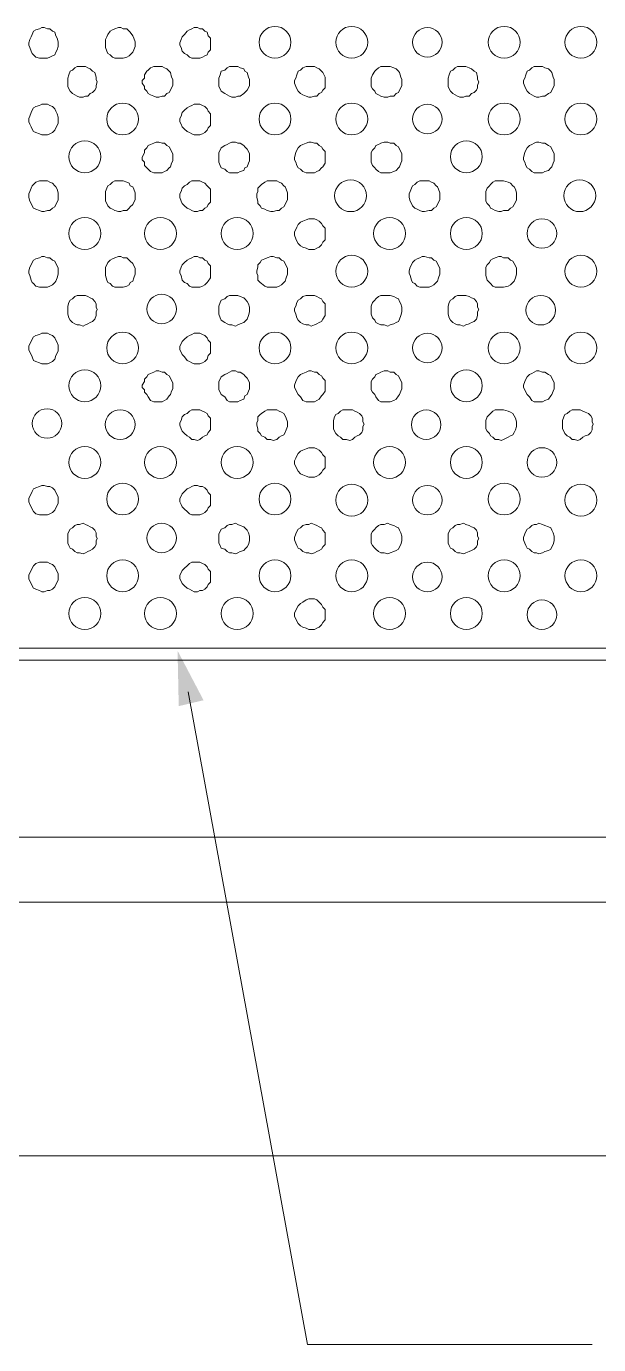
# Model space of a CAD drawing. Header units: inches. Extents: x 0.13 to 4.47, y 0.19 to 3.07.
# Drawn here: x 3.506 to 3.731, y 0.737 to 1.256 of the extents above; entities that cross this region are included whole.
import ezdxf

# ---------------------------------------------------------------- set-up
doc = ezdxf.new("R2010")
doc.units = ezdxf.units.IN
doc.header["$MEASUREMENT"] = 0
doc.layers.add('PDF_PDF5_PDF12_PDF11_0', color=7, linetype='Continuous')
doc.layers.add('PDF_PDF5_PDF12_PDF11_PROYECCION 2', color=7, linetype='Continuous')

msp = doc.modelspace()

# ---------------------------------------------------------------- linework, layer by layer
at = {"layer": 'PDF_PDF5_PDF12_PDF11_0', "lineweight": 5}
for points in [[(3.56969, 0.99428), (3.61659, 0.73747), (3.72851, 0.73747)], [(2.91581, 0.93716), (4.06335, 0.93716)], [(4.06335, 0.91162), (3.29476, 0.91162), (3.29476, 0.81177)], [(4.17201, 0.81177), (2.73748, 0.81177)]]:
    msp.add_lwpolyline(points, dxfattribs=at)
at = {"layer": 'PDF_PDF5_PDF12_PDF11_0', "transparency": 33554559}
msp.add_solid([(3.56597, 0.98871), (3.56551, 1.01053), (3.57573, 0.99103)], dxfattribs=at)
at = {"layer": 'PDF_PDF5_PDF12_PDF11_PROYECCION 2', "lineweight": 5}
for points in [[(3.5186, 1.24924), (3.5186, 1.25016), (3.51814, 1.25156), (3.51768, 1.25249), (3.51721, 1.25388), (3.51628, 1.25434), (3.51535, 1.25527), (3.51442, 1.25527), (3.51303, 1.25574), (3.5121, 1.25574), (3.51117, 1.25527), (3.50978, 1.25481), (3.50885, 1.25434), (3.50839, 1.25295), (3.50792, 1.25202), (3.50746, 1.25109), (3.50699, 1.2497), (3.50699, 1.24877), (3.50746, 1.24784), (3.50792, 1.24645), (3.50839, 1.24552), (3.50885, 1.24506), (3.50978, 1.24413), (3.51117, 1.24366), (3.5121, 1.24366), (3.51303, 1.24366), (3.51442, 1.24366), (3.51535, 1.24413), (3.51628, 1.24459), (3.51721, 1.24506), (3.51768, 1.24599), (3.51814, 1.24691), (3.5186, 1.24831)], [(3.54879, 1.24924), (3.54879, 1.25016), (3.54833, 1.25156), (3.54786, 1.25249), (3.54693, 1.25388), (3.54647, 1.25434), (3.54554, 1.25527), (3.54415, 1.25527), (3.54322, 1.25574), (3.54229, 1.25574), (3.5409, 1.25527), (3.53997, 1.25481), (3.53904, 1.25434), (3.53811, 1.25295), (3.53764, 1.25202), (3.53718, 1.25109), (3.53718, 1.2497), (3.53718, 1.24877), (3.53718, 1.24784), (3.53764, 1.24645), (3.53811, 1.24552), (3.53904, 1.24506), (3.53997, 1.24413), (3.5409, 1.24366), (3.54229, 1.24366), (3.54322, 1.24366), (3.54415, 1.24366), (3.54554, 1.24413), (3.54647, 1.24459), (3.54693, 1.24506), (3.54786, 1.24599), (3.54833, 1.24691), (3.54879, 1.24831)], [(3.57851, 1.24924), (3.57851, 1.25016), (3.57851, 1.25156), (3.57758, 1.25249), (3.57712, 1.25388), (3.57619, 1.25434), (3.57526, 1.25527), (3.57433, 1.25527), (3.5734, 1.25574), (3.57201, 1.25574), (3.57108, 1.25527), (3.57015, 1.25481), (3.56922, 1.25434), (3.56829, 1.25295), (3.56737, 1.25202), (3.5669, 1.25109), (3.56644, 1.2497), (3.56644, 1.24877), (3.5669, 1.24784), (3.56737, 1.24645), (3.56829, 1.24552), (3.56922, 1.24506), (3.57015, 1.24413), (3.57108, 1.24366), (3.57201, 1.24366), (3.5734, 1.24366), (3.57433, 1.24366), (3.57526, 1.24413), (3.57619, 1.24459), (3.57712, 1.24506), (3.57758, 1.24599), (3.57851, 1.24691), (3.57851, 1.24831)], [(3.53393, 1.23438), (3.53346, 1.2353), (3.53346, 1.23623), (3.533, 1.23809), (3.53207, 1.23855), (3.53114, 1.23948), (3.53021, 1.23995), (3.52929, 1.24041), (3.52836, 1.24041), (3.52696, 1.24041), (3.52603, 1.24041), (3.52511, 1.23995), (3.52418, 1.23902), (3.52325, 1.23855), (3.52278, 1.23716), (3.52232, 1.23577), (3.52232, 1.23484), (3.52232, 1.23391), (3.52232, 1.23252), (3.52278, 1.23159), (3.52325, 1.23066), (3.52418, 1.22973), (3.52511, 1.22927), (3.52603, 1.2288), (3.52696, 1.22834), (3.52836, 1.22834), (3.52929, 1.2288), (3.53021, 1.2288), (3.53114, 1.22973), (3.53207, 1.2302), (3.533, 1.23112), (3.53346, 1.23205), (3.53346, 1.23298)], [(3.56365, 1.23438), (3.56365, 1.2353), (3.56319, 1.23623), (3.56272, 1.23809), (3.56226, 1.23855), (3.56133, 1.23948), (3.5604, 1.23995), (3.55947, 1.24041), (3.55808, 1.24041), (3.55715, 1.24041), (3.55622, 1.24041), (3.55483, 1.23995), (3.5539, 1.23902), (3.55343, 1.23855), (3.55251, 1.23716), (3.55251, 1.23577), (3.55158, 1.23484), (3.55158, 1.23391), (3.55251, 1.23252), (3.55251, 1.23159), (3.55343, 1.23066), (3.5539, 1.22973), (3.55483, 1.22927), (3.55622, 1.2288), (3.55715, 1.22834), (3.55808, 1.22834), (3.55947, 1.2288), (3.5604, 1.2288), (3.56133, 1.22973), (3.56226, 1.2302), (3.56272, 1.23112), (3.56319, 1.23205), (3.56365, 1.23298)], [(3.59384, 1.23438), (3.59384, 1.2353), (3.59337, 1.23623), (3.59291, 1.23809), (3.59198, 1.23855), (3.59151, 1.23948), (3.59012, 1.23995), (3.58919, 1.24041), (3.58826, 1.24041), (3.58687, 1.24041), (3.58594, 1.24041), (3.58501, 1.23995), (3.58408, 1.23902), (3.58269, 1.23855), (3.58223, 1.23716), (3.58176, 1.23577), (3.58176, 1.23484), (3.58176, 1.23391), (3.58176, 1.23252), (3.58223, 1.23159), (3.58269, 1.23066), (3.58408, 1.22973), (3.58501, 1.22927), (3.58594, 1.2288), (3.58687, 1.22834), (3.58826, 1.22834), (3.58919, 1.2288), (3.59012, 1.2288), (3.59151, 1.22973), (3.59198, 1.2302), (3.59291, 1.23112), (3.59337, 1.23205), (3.59384, 1.23298)], [(3.62356, 1.23438), (3.62356, 1.2353), (3.62356, 1.23623), (3.62263, 1.23809), (3.62217, 1.23855), (3.62124, 1.23948), (3.62031, 1.23995), (3.61938, 1.24041), (3.61799, 1.24041), (3.61706, 1.24041), (3.61613, 1.24041), (3.61473, 1.23995), (3.61381, 1.23902), (3.61288, 1.23855), (3.61241, 1.23716), (3.61195, 1.23577), (3.61148, 1.23484), (3.61148, 1.23391), (3.61195, 1.23252), (3.61241, 1.23159), (3.61288, 1.23066), (3.61381, 1.22973), (3.61473, 1.22927), (3.61613, 1.2288), (3.61706, 1.22834), (3.61799, 1.22834), (3.61938, 1.2288), (3.62031, 1.2288), (3.62124, 1.22973), (3.62217, 1.2302), (3.62263, 1.23112), (3.62356, 1.23205), (3.62356, 1.23298)], [(3.65374, 1.23438), (3.65374, 1.2353), (3.65328, 1.23623), (3.65282, 1.23809), (3.65235, 1.23855), (3.65142, 1.23948), (3.65049, 1.23995), (3.6491, 1.24041), (3.64817, 1.24041), (3.64678, 1.24041), (3.64539, 1.24041), (3.64446, 1.23995), (3.64353, 1.23902), (3.64306, 1.23855), (3.64213, 1.23716), (3.64167, 1.23577), (3.64167, 1.23484), (3.64167, 1.23391), (3.64167, 1.23252), (3.64213, 1.23159), (3.64306, 1.23066), (3.64353, 1.22973), (3.64446, 1.22927), (3.64539, 1.2288), (3.64678, 1.22834), (3.64817, 1.22834), (3.6491, 1.2288), (3.65049, 1.2288), (3.65142, 1.22973), (3.65235, 1.2302), (3.65282, 1.23112), (3.65328, 1.23205), (3.65374, 1.23298)], [(3.68393, 1.23438), (3.68347, 1.2353), (3.68347, 1.23623), (3.683, 1.23809), (3.68207, 1.23855), (3.68114, 1.23948), (3.68022, 1.23995), (3.67882, 1.24041), (3.67789, 1.24041), (3.6765, 1.24041), (3.67557, 1.24041), (3.67464, 1.23995), (3.67371, 1.23902), (3.67278, 1.23855), (3.67232, 1.23716), (3.67186, 1.23577), (3.67186, 1.23484), (3.67186, 1.23391), (3.67186, 1.23252), (3.67232, 1.23159), (3.67278, 1.23066), (3.67371, 1.22973), (3.67464, 1.22927), (3.67557, 1.2288), (3.6765, 1.22834), (3.67789, 1.22834), (3.67882, 1.2288), (3.68022, 1.2288), (3.68114, 1.22973), (3.68207, 1.2302), (3.683, 1.23112), (3.68347, 1.23205), (3.68347, 1.23298)], [(3.71365, 1.23438), (3.71365, 1.2353), (3.71319, 1.23623), (3.71272, 1.23809), (3.71226, 1.23855), (3.71133, 1.23948), (3.70994, 1.23995), (3.70901, 1.24041), (3.70761, 1.24041), (3.70669, 1.24041), (3.70576, 1.24041), (3.70483, 1.23995), (3.7039, 1.23902), (3.70297, 1.23855), (3.70251, 1.23716), (3.70204, 1.23577), (3.70158, 1.23484), (3.70158, 1.23391), (3.70204, 1.23252), (3.70251, 1.23159), (3.70297, 1.23066), (3.7039, 1.22973), (3.70483, 1.22927), (3.70576, 1.2288), (3.70669, 1.22834), (3.70761, 1.22834), (3.70901, 1.2288), (3.70994, 1.2288), (3.71133, 1.22973), (3.71226, 1.2302), (3.71272, 1.23112), (3.71319, 1.23205), (3.71365, 1.23298)], [(3.71365, 1.23438), (3.71365, 1.2353), (3.71319, 1.23623), (3.71272, 1.23809), (3.71226, 1.23855), (3.71133, 1.23948), (3.70994, 1.23995), (3.70901, 1.24041), (3.70761, 1.24041), (3.70669, 1.24041), (3.70576, 1.24041), (3.70483, 1.23995), (3.7039, 1.23902), (3.70297, 1.23855), (3.70251, 1.23716), (3.70204, 1.23577), (3.70158, 1.23484), (3.70158, 1.23391), (3.70204, 1.23252), (3.70251, 1.23159), (3.70297, 1.23066), (3.7039, 1.22973), (3.70483, 1.22927), (3.70576, 1.2288), (3.70669, 1.22834), (3.70761, 1.22834), (3.70901, 1.2288), (3.70994, 1.2288), (3.71133, 1.22973), (3.71226, 1.2302), (3.71272, 1.23112), (3.71319, 1.23205), (3.71365, 1.23298)], [(3.5186, 1.21905), (3.5186, 1.22044), (3.51814, 1.22184), (3.51768, 1.22277), (3.51721, 1.22369), (3.51628, 1.22462), (3.51535, 1.22509), (3.51442, 1.22555), (3.51303, 1.22555), (3.5121, 1.22555), (3.51117, 1.22509), (3.50978, 1.22462), (3.50885, 1.22416), (3.50839, 1.22323), (3.50792, 1.2223), (3.50746, 1.22091), (3.50699, 1.21998), (3.50699, 1.21859), (3.50746, 1.21766), (3.50792, 1.21673), (3.50839, 1.2158), (3.50885, 1.21487), (3.50978, 1.21441), (3.51117, 1.21394), (3.5121, 1.21348), (3.51303, 1.21348), (3.51442, 1.21348), (3.51535, 1.21394), (3.51628, 1.21441), (3.51721, 1.21533), (3.51768, 1.21626), (3.51814, 1.21719), (3.5186, 1.21812)], [(3.57851, 1.21905), (3.57851, 1.22044), (3.57851, 1.22184), (3.57758, 1.22277), (3.57712, 1.22369), (3.57619, 1.22462), (3.57526, 1.22509), (3.57433, 1.22555), (3.5734, 1.22555), (3.57201, 1.22555), (3.57108, 1.22509), (3.57015, 1.22462), (3.56922, 1.22416), (3.56829, 1.22323), (3.56737, 1.2223), (3.5669, 1.22091), (3.56644, 1.21998), (3.56644, 1.21859), (3.5669, 1.21766), (3.56737, 1.21673), (3.56829, 1.2158), (3.56922, 1.21487), (3.57015, 1.21441), (3.57108, 1.21394), (3.57201, 1.21348), (3.5734, 1.21348), (3.57433, 1.21348), (3.57526, 1.21394), (3.57619, 1.21441), (3.57712, 1.21533), (3.57758, 1.21626), (3.57851, 1.21719), (3.57851, 1.21812)], [(3.56365, 1.20419), (3.56365, 1.20605), (3.56319, 1.20698), (3.56272, 1.2079), (3.56226, 1.20883), (3.56133, 1.2093), (3.5604, 1.21023), (3.55947, 1.21023), (3.55808, 1.21069), (3.55715, 1.21069), (3.55622, 1.21023), (3.55483, 1.20976), (3.5539, 1.2093), (3.55343, 1.20837), (3.55251, 1.20744), (3.55251, 1.20651), (3.55158, 1.20465), (3.55158, 1.20372), (3.55251, 1.2028), (3.55251, 1.2014), (3.55343, 1.20047), (3.5539, 1.20001), (3.55483, 1.19908), (3.55622, 1.19862), (3.55715, 1.19862), (3.55808, 1.19862), (3.55947, 1.19862), (3.5604, 1.19908), (3.56133, 1.19955), (3.56226, 1.20047), (3.56272, 1.20094), (3.56319, 1.20233), (3.56365, 1.20326)], [(3.59384, 1.20419), (3.59384, 1.20605), (3.59337, 1.20698), (3.59291, 1.2079), (3.59198, 1.20883), (3.59151, 1.2093), (3.59012, 1.21023), (3.58919, 1.21023), (3.58826, 1.21069), (3.58687, 1.21069), (3.58594, 1.21023), (3.58501, 1.20976), (3.58408, 1.2093), (3.58269, 1.20837), (3.58223, 1.20744), (3.58176, 1.20651), (3.58176, 1.20465), (3.58176, 1.20372), (3.58176, 1.2028), (3.58223, 1.2014), (3.58269, 1.20047), (3.58408, 1.20001), (3.58501, 1.19908), (3.58594, 1.19862), (3.58687, 1.19862), (3.58826, 1.19862), (3.58919, 1.19862), (3.59012, 1.19908), (3.59151, 1.19955), (3.59198, 1.20047), (3.59291, 1.20094), (3.59337, 1.20233), (3.59384, 1.20326)], [(3.62356, 1.20419), (3.62356, 1.20605), (3.62356, 1.20698), (3.62263, 1.2079), (3.62217, 1.20883), (3.62124, 1.2093), (3.62031, 1.21023), (3.61938, 1.21023), (3.61799, 1.21069), (3.61706, 1.21069), (3.61613, 1.21023), (3.61473, 1.20976), (3.61381, 1.2093), (3.61288, 1.20837), (3.61241, 1.20744), (3.61195, 1.20651), (3.61148, 1.20465), (3.61148, 1.20372), (3.61195, 1.2028), (3.61241, 1.2014), (3.61288, 1.20047), (3.61381, 1.20001), (3.61473, 1.19908), (3.61613, 1.19862), (3.61706, 1.19862), (3.61799, 1.19862), (3.61938, 1.19862), (3.62031, 1.19908), (3.62124, 1.19955), (3.62217, 1.20047), (3.62263, 1.20094), (3.62356, 1.20233), (3.62356, 1.20326)], [(3.65374, 1.20419), (3.65374, 1.20605), (3.65328, 1.20698), (3.65282, 1.2079), (3.65235, 1.20883), (3.65142, 1.2093), (3.65049, 1.21023), (3.6491, 1.21023), (3.64817, 1.21069), (3.64678, 1.21069), (3.64539, 1.21023), (3.64446, 1.20976), (3.64353, 1.2093), (3.64306, 1.20837), (3.64213, 1.20744), (3.64167, 1.20651), (3.64167, 1.20465), (3.64167, 1.20372), (3.64167, 1.2028), (3.64213, 1.2014), (3.64306, 1.20047), (3.64353, 1.20001), (3.64446, 1.19908), (3.64539, 1.19862), (3.64678, 1.19862), (3.64817, 1.19862), (3.6491, 1.19862), (3.65049, 1.19908), (3.65142, 1.19955), (3.65235, 1.20047), (3.65282, 1.20094), (3.65328, 1.20233), (3.65374, 1.20326)], [(3.71365, 1.20419), (3.71365, 1.20605), (3.71319, 1.20698), (3.71272, 1.2079), (3.71226, 1.20883), (3.71133, 1.2093), (3.70994, 1.21023), (3.70901, 1.21023), (3.70761, 1.21069), (3.70669, 1.21069), (3.70576, 1.21023), (3.70483, 1.20976), (3.7039, 1.2093), (3.70297, 1.20837), (3.70251, 1.20744), (3.70204, 1.20651), (3.70158, 1.20465), (3.70158, 1.20372), (3.70204, 1.2028), (3.70251, 1.2014), (3.70297, 1.20047), (3.7039, 1.20001), (3.70483, 1.19908), (3.70576, 1.19862), (3.70669, 1.19862), (3.70761, 1.19862), (3.70901, 1.19862), (3.70994, 1.19908), (3.71133, 1.19955), (3.71226, 1.20047), (3.71272, 1.20094), (3.71319, 1.20233), (3.71365, 1.20326)], [(3.71365, 1.20419), (3.71365, 1.20605), (3.71319, 1.20698), (3.71272, 1.2079), (3.71226, 1.20883), (3.71133, 1.2093), (3.70994, 1.21023), (3.70901, 1.21023), (3.70761, 1.21069), (3.70669, 1.21069), (3.70576, 1.21023), (3.70483, 1.20976), (3.7039, 1.2093), (3.70297, 1.20837), (3.70251, 1.20744), (3.70204, 1.20651), (3.70158, 1.20465), (3.70158, 1.20372), (3.70204, 1.2028), (3.70251, 1.2014), (3.70297, 1.20047), (3.7039, 1.20001), (3.70483, 1.19908), (3.70576, 1.19862), (3.70669, 1.19862), (3.70761, 1.19862), (3.70901, 1.19862), (3.70994, 1.19908), (3.71133, 1.19955), (3.71226, 1.20047), (3.71272, 1.20094), (3.71319, 1.20233), (3.71365, 1.20326)], [(3.5186, 1.18933), (3.5186, 1.19072), (3.51814, 1.19211), (3.51768, 1.19304), (3.51721, 1.19351), (3.51628, 1.19444), (3.51535, 1.1949), (3.51442, 1.19537), (3.51303, 1.19537), (3.5121, 1.19537), (3.51117, 1.19537), (3.50978, 1.1949), (3.50885, 1.19397), (3.50839, 1.19351), (3.50792, 1.19258), (3.50746, 1.19119), (3.50699, 1.19026), (3.50699, 1.18886), (3.50746, 1.18747), (3.50792, 1.18654), (3.50839, 1.18561), (3.50885, 1.18468), (3.50978, 1.18422), (3.51117, 1.18376), (3.5121, 1.18329), (3.51303, 1.18329), (3.51442, 1.18376), (3.51535, 1.18376), (3.51628, 1.18468), (3.51721, 1.18515), (3.51768, 1.18608), (3.51814, 1.18701), (3.5186, 1.18794)], [(3.54879, 1.18933), (3.54879, 1.19072), (3.54833, 1.19211), (3.54786, 1.19304), (3.54693, 1.19351), (3.54647, 1.19444), (3.54554, 1.1949), (3.54415, 1.19537), (3.54322, 1.19537), (3.54229, 1.19537), (3.5409, 1.19537), (3.53997, 1.1949), (3.53904, 1.19397), (3.53811, 1.19351), (3.53764, 1.19258), (3.53718, 1.19119), (3.53718, 1.19026), (3.53718, 1.18886), (3.53718, 1.18747), (3.53764, 1.18654), (3.53811, 1.18561), (3.53904, 1.18468), (3.53997, 1.18422), (3.5409, 1.18376), (3.54229, 1.18329), (3.54322, 1.18329), (3.54415, 1.18376), (3.54554, 1.18376), (3.54647, 1.18468), (3.54693, 1.18515), (3.54786, 1.18608), (3.54833, 1.18701), (3.54879, 1.18794)], [(3.57851, 1.18933), (3.57851, 1.19072), (3.57851, 1.19211), (3.57758, 1.19304), (3.57712, 1.19351), (3.57619, 1.19444), (3.57526, 1.1949), (3.57433, 1.19537), (3.5734, 1.19537), (3.57201, 1.19537), (3.57108, 1.19537), (3.57015, 1.1949), (3.56922, 1.19397), (3.56829, 1.19351), (3.56737, 1.19258), (3.5669, 1.19119), (3.56644, 1.19026), (3.56644, 1.18886), (3.5669, 1.18747), (3.56737, 1.18654), (3.56829, 1.18561), (3.56922, 1.18468), (3.57015, 1.18422), (3.57108, 1.18376), (3.57201, 1.18329), (3.5734, 1.18329), (3.57433, 1.18376), (3.57526, 1.18376), (3.57619, 1.18468), (3.57712, 1.18515), (3.57758, 1.18608), (3.57851, 1.18701), (3.57851, 1.18794)], [(3.6087, 1.18933), (3.6087, 1.19072), (3.60823, 1.19211), (3.60777, 1.19304), (3.6073, 1.19351), (3.60638, 1.19444), (3.60545, 1.1949), (3.60452, 1.19537), (3.60312, 1.19537), (3.6022, 1.19537), (3.6008, 1.19537), (3.59987, 1.1949), (3.59848, 1.19397), (3.59802, 1.19351), (3.59709, 1.19258), (3.59709, 1.19119), (3.59662, 1.19026), (3.59662, 1.18886), (3.59709, 1.18747), (3.59709, 1.18654), (3.59802, 1.18561), (3.59848, 1.18468), (3.59987, 1.18422), (3.6008, 1.18376), (3.6022, 1.18329), (3.60312, 1.18329), (3.60452, 1.18376), (3.60545, 1.18376), (3.60638, 1.18468), (3.6073, 1.18515), (3.60777, 1.18608), (3.60823, 1.18701), (3.6087, 1.18794)], [(3.66861, 1.18933), (3.66861, 1.19072), (3.66814, 1.19211), (3.66768, 1.19304), (3.66721, 1.19351), (3.66628, 1.19444), (3.66535, 1.1949), (3.66443, 1.19537), (3.66257, 1.19537), (3.66164, 1.19537), (3.66071, 1.19537), (3.65978, 1.1949), (3.65885, 1.19397), (3.65792, 1.19351), (3.65746, 1.19258), (3.657, 1.19119), (3.65653, 1.19026), (3.65653, 1.18886), (3.657, 1.18747), (3.65746, 1.18654), (3.65792, 1.18561), (3.65885, 1.18468), (3.65978, 1.18422), (3.66071, 1.18376), (3.66164, 1.18329), (3.66257, 1.18329), (3.66443, 1.18376), (3.66535, 1.18376), (3.66628, 1.18468), (3.66721, 1.18515), (3.66768, 1.18608), (3.66814, 1.18701), (3.66861, 1.18794)], [(3.69879, 1.18933), (3.69879, 1.19072), (3.69833, 1.19211), (3.69786, 1.19304), (3.6974, 1.19351), (3.69647, 1.19444), (3.69554, 1.1949), (3.69368, 1.19537), (3.69275, 1.19537), (3.69183, 1.19537), (3.69043, 1.19537), (3.6895, 1.1949), (3.68857, 1.19397), (3.68811, 1.19351), (3.68718, 1.19258), (3.68672, 1.19119), (3.68672, 1.19026), (3.68672, 1.18886), (3.68672, 1.18747), (3.68718, 1.18654), (3.68811, 1.18561), (3.68857, 1.18468), (3.6895, 1.18422), (3.69043, 1.18376), (3.69183, 1.18329), (3.69275, 1.18329), (3.69368, 1.18376), (3.69554, 1.18376), (3.69647, 1.18468), (3.6974, 1.18515), (3.69786, 1.18608), (3.69833, 1.18701), (3.69879, 1.18794)], [(3.62356, 1.17493), (3.62356, 1.17586), (3.62356, 1.17679), (3.62263, 1.17772), (3.62217, 1.17865), (3.62124, 1.17958), (3.62031, 1.18004), (3.61938, 1.1805), (3.61799, 1.1805), (3.61706, 1.1805), (3.61613, 1.18004), (3.61473, 1.17958), (3.61381, 1.17911), (3.61288, 1.17818), (3.61241, 1.17725), (3.61195, 1.17633), (3.61148, 1.1754), (3.61148, 1.174), (3.61195, 1.17261), (3.61241, 1.17168), (3.61288, 1.17075), (3.61381, 1.16982), (3.61473, 1.16936), (3.61613, 1.16889), (3.61706, 1.16843), (3.61799, 1.16843), (3.61938, 1.16843), (3.62031, 1.16889), (3.62124, 1.16936), (3.62217, 1.17029), (3.62263, 1.17122), (3.62356, 1.17215), (3.62356, 1.17307)], [(3.5186, 1.15961), (3.5186, 1.161), (3.51814, 1.16193), (3.51768, 1.16286), (3.51721, 1.16379), (3.51628, 1.16425), (3.51535, 1.16518), (3.51442, 1.16518), (3.51303, 1.16564), (3.5121, 1.16564), (3.51117, 1.16518), (3.50978, 1.16472), (3.50885, 1.16425), (3.50839, 1.16332), (3.50792, 1.16239), (3.50746, 1.16146), (3.50699, 1.16007), (3.50699, 1.15914), (3.50746, 1.15821), (3.50792, 1.15636), (3.50839, 1.15543), (3.50885, 1.15496), (3.50978, 1.15403), (3.51117, 1.15357), (3.5121, 1.15357), (3.51303, 1.15357), (3.51442, 1.15357), (3.51535, 1.15403), (3.51628, 1.1545), (3.51721, 1.15543), (3.51768, 1.15589), (3.51814, 1.15728), (3.5186, 1.15868)], [(3.54879, 1.15961), (3.54879, 1.161), (3.54833, 1.16193), (3.54786, 1.16286), (3.54693, 1.16379), (3.54647, 1.16425), (3.54554, 1.16518), (3.54415, 1.16518), (3.54322, 1.16564), (3.54229, 1.16564), (3.5409, 1.16518), (3.53997, 1.16472), (3.53904, 1.16425), (3.53811, 1.16332), (3.53764, 1.16239), (3.53718, 1.16146), (3.53718, 1.16007), (3.53718, 1.15914), (3.53718, 1.15821), (3.53764, 1.15636), (3.53811, 1.15543), (3.53904, 1.15496), (3.53997, 1.15403), (3.5409, 1.15357), (3.54229, 1.15357), (3.54322, 1.15357), (3.54415, 1.15357), (3.54554, 1.15403), (3.54647, 1.1545), (3.54693, 1.15543), (3.54786, 1.15589), (3.54833, 1.15728), (3.54879, 1.15868)], [(3.57851, 1.15961), (3.57851, 1.161), (3.57851, 1.16193), (3.57758, 1.16286), (3.57712, 1.16379), (3.57619, 1.16425), (3.57526, 1.16518), (3.57433, 1.16518), (3.5734, 1.16564), (3.57201, 1.16564), (3.57108, 1.16518), (3.57015, 1.16472), (3.56922, 1.16425), (3.56829, 1.16332), (3.56737, 1.16239), (3.5669, 1.16146), (3.56644, 1.16007), (3.56644, 1.15914), (3.5669, 1.15821), (3.56737, 1.15636), (3.56829, 1.15543), (3.56922, 1.15496), (3.57015, 1.15403), (3.57108, 1.15357), (3.57201, 1.15357), (3.5734, 1.15357), (3.57433, 1.15357), (3.57526, 1.15403), (3.57619, 1.1545), (3.57712, 1.15543), (3.57758, 1.15589), (3.57851, 1.15728), (3.57851, 1.15868)], [(3.6087, 1.15961), (3.6087, 1.161), (3.60823, 1.16193), (3.60777, 1.16286), (3.6073, 1.16379), (3.60638, 1.16425), (3.60545, 1.16518), (3.60452, 1.16518), (3.60312, 1.16564), (3.6022, 1.16564), (3.6008, 1.16518), (3.59987, 1.16472), (3.59848, 1.16425), (3.59802, 1.16332), (3.59709, 1.16239), (3.59709, 1.16146), (3.59662, 1.16007), (3.59662, 1.15914), (3.59709, 1.15821), (3.59709, 1.15636), (3.59802, 1.15543), (3.59848, 1.15496), (3.59987, 1.15403), (3.6008, 1.15357), (3.6022, 1.15357), (3.60312, 1.15357), (3.60452, 1.15357), (3.60545, 1.15403), (3.60638, 1.1545), (3.6073, 1.15543), (3.60777, 1.15589), (3.60823, 1.15728), (3.6087, 1.15868)], [(3.66861, 1.15961), (3.66861, 1.161), (3.66814, 1.16193), (3.66768, 1.16286), (3.66721, 1.16379), (3.66628, 1.16425), (3.66535, 1.16518), (3.66443, 1.16518), (3.66257, 1.16564), (3.66164, 1.16564), (3.66071, 1.16518), (3.65978, 1.16472), (3.65885, 1.16425), (3.65792, 1.16332), (3.65746, 1.16239), (3.657, 1.16146), (3.65653, 1.16007), (3.65653, 1.15914), (3.657, 1.15821), (3.65746, 1.15636), (3.65792, 1.15543), (3.65885, 1.15496), (3.65978, 1.15403), (3.66071, 1.15357), (3.66164, 1.15357), (3.66257, 1.15357), (3.66443, 1.15357), (3.66535, 1.15403), (3.66628, 1.1545), (3.66721, 1.15543), (3.66768, 1.15589), (3.66814, 1.15728), (3.66861, 1.15868)], [(3.69879, 1.15961), (3.69879, 1.161), (3.69833, 1.16193), (3.69786, 1.16286), (3.6974, 1.16379), (3.69647, 1.16425), (3.69554, 1.16518), (3.69368, 1.16518), (3.69275, 1.16564), (3.69183, 1.16564), (3.69043, 1.16518), (3.6895, 1.16472), (3.68857, 1.16425), (3.68811, 1.16332), (3.68718, 1.16239), (3.68672, 1.16146), (3.68672, 1.16007), (3.68672, 1.15914), (3.68672, 1.15821), (3.68718, 1.15636), (3.68811, 1.15543), (3.68857, 1.15496), (3.6895, 1.15403), (3.69043, 1.15357), (3.69183, 1.15357), (3.69275, 1.15357), (3.69368, 1.15357), (3.69554, 1.15403), (3.69647, 1.1545), (3.6974, 1.15543), (3.69786, 1.15589), (3.69833, 1.15728), (3.69879, 1.15868)], [(3.53393, 1.14475), (3.53346, 1.14567), (3.53346, 1.14707), (3.533, 1.148), (3.53207, 1.14893), (3.53114, 1.14939), (3.53021, 1.14985), (3.52929, 1.15032), (3.52836, 1.15032), (3.52696, 1.15032), (3.52603, 1.15032), (3.52511, 1.14985), (3.52418, 1.14893), (3.52325, 1.14846), (3.52278, 1.14753), (3.52232, 1.14614), (3.52232, 1.14521), (3.52232, 1.14428), (3.52232, 1.14289), (3.52278, 1.1415), (3.52325, 1.14057), (3.52418, 1.13964), (3.52511, 1.13917), (3.52603, 1.13871), (3.52696, 1.13871), (3.52836, 1.13824), (3.52929, 1.13871), (3.53021, 1.13917), (3.53114, 1.13964), (3.53207, 1.1401), (3.533, 1.14103), (3.53346, 1.14242), (3.53346, 1.14382)], [(3.59384, 1.14475), (3.59384, 1.14567), (3.59337, 1.14707), (3.59291, 1.148), (3.59198, 1.14893), (3.59151, 1.14939), (3.59012, 1.14985), (3.58919, 1.15032), (3.58826, 1.15032), (3.58687, 1.15032), (3.58594, 1.15032), (3.58501, 1.14985), (3.58408, 1.14893), (3.58269, 1.14846), (3.58223, 1.14753), (3.58176, 1.14614), (3.58176, 1.14521), (3.58176, 1.14428), (3.58176, 1.14289), (3.58223, 1.1415), (3.58269, 1.14057), (3.58408, 1.13964), (3.58501, 1.13917), (3.58594, 1.13871), (3.58687, 1.13871), (3.58826, 1.13824), (3.58919, 1.13871), (3.59012, 1.13917), (3.59151, 1.13964), (3.59198, 1.1401), (3.59291, 1.14103), (3.59337, 1.14242), (3.59384, 1.14382)], [(3.62356, 1.14475), (3.62356, 1.14567), (3.62356, 1.14707), (3.62263, 1.148), (3.62217, 1.14893), (3.62124, 1.14939), (3.62031, 1.14985), (3.61938, 1.15032), (3.61799, 1.15032), (3.61706, 1.15032), (3.61613, 1.15032), (3.61473, 1.14985), (3.61381, 1.14893), (3.61288, 1.14846), (3.61241, 1.14753), (3.61195, 1.14614), (3.61148, 1.14521), (3.61148, 1.14428), (3.61195, 1.14289), (3.61241, 1.1415), (3.61288, 1.14057), (3.61381, 1.13964), (3.61473, 1.13917), (3.61613, 1.13871), (3.61706, 1.13871), (3.61799, 1.13824), (3.61938, 1.13871), (3.62031, 1.13917), (3.62124, 1.13964), (3.62217, 1.1401), (3.62263, 1.14103), (3.62356, 1.14242), (3.62356, 1.14382)], [(3.65374, 1.14475), (3.65374, 1.14567), (3.65328, 1.14707), (3.65282, 1.148), (3.65235, 1.14893), (3.65142, 1.14939), (3.65049, 1.14985), (3.6491, 1.15032), (3.64817, 1.15032), (3.64678, 1.15032), (3.64539, 1.15032), (3.64446, 1.14985), (3.64353, 1.14893), (3.64306, 1.14846), (3.64213, 1.14753), (3.64167, 1.14614), (3.64167, 1.14521), (3.64167, 1.14428), (3.64167, 1.14289), (3.64213, 1.1415), (3.64306, 1.14057), (3.64353, 1.13964), (3.64446, 1.13917), (3.64539, 1.13871), (3.64678, 1.13871), (3.64817, 1.13824), (3.6491, 1.13871), (3.65049, 1.13917), (3.65142, 1.13964), (3.65235, 1.1401), (3.65282, 1.14103), (3.65328, 1.14242), (3.65374, 1.14382)], [(3.68393, 1.14475), (3.68347, 1.14567), (3.68347, 1.14707), (3.683, 1.148), (3.68207, 1.14893), (3.68114, 1.14939), (3.68022, 1.14985), (3.67882, 1.15032), (3.67789, 1.15032), (3.6765, 1.15032), (3.67557, 1.15032), (3.67464, 1.14985), (3.67371, 1.14893), (3.67278, 1.14846), (3.67232, 1.14753), (3.67186, 1.14614), (3.67186, 1.14521), (3.67186, 1.14428), (3.67186, 1.14289), (3.67232, 1.1415), (3.67278, 1.14057), (3.67371, 1.13964), (3.67464, 1.13917), (3.67557, 1.13871), (3.6765, 1.13871), (3.67789, 1.13824), (3.67882, 1.13871), (3.68022, 1.13917), (3.68114, 1.13964), (3.68207, 1.1401), (3.683, 1.14103), (3.68347, 1.14242), (3.68347, 1.14382)], [(3.5186, 1.12989), (3.5186, 1.13081), (3.51814, 1.13174), (3.51768, 1.13267), (3.51721, 1.1336), (3.51628, 1.13453), (3.51535, 1.13499), (3.51442, 1.13546), (3.51303, 1.13546), (3.5121, 1.13546), (3.51117, 1.13499), (3.50978, 1.13453), (3.50885, 1.13406), (3.50839, 1.13314), (3.50792, 1.13221), (3.50746, 1.13128), (3.50699, 1.13035), (3.50699, 1.12896), (3.50746, 1.12803), (3.50792, 1.1271), (3.50839, 1.12617), (3.50885, 1.12478), (3.50978, 1.12431), (3.51117, 1.12385), (3.5121, 1.12338), (3.51303, 1.12338), (3.51442, 1.12338), (3.51535, 1.12385), (3.51628, 1.12431), (3.51721, 1.12524), (3.51768, 1.12663), (3.51814, 1.12756), (3.5186, 1.12849)], [(3.57851, 1.12989), (3.57851, 1.13081), (3.57851, 1.13174), (3.57758, 1.13267), (3.57712, 1.1336), (3.57619, 1.13453), (3.57526, 1.13499), (3.57433, 1.13546), (3.5734, 1.13546), (3.57201, 1.13546), (3.57108, 1.13499), (3.57015, 1.13453), (3.56922, 1.13406), (3.56829, 1.13314), (3.56737, 1.13221), (3.5669, 1.13128), (3.56644, 1.13035), (3.56644, 1.12896), (3.5669, 1.12803), (3.56737, 1.1271), (3.56829, 1.12617), (3.56922, 1.12478), (3.57015, 1.12431), (3.57108, 1.12385), (3.57201, 1.12338), (3.5734, 1.12338), (3.57433, 1.12338), (3.57526, 1.12385), (3.57619, 1.12431), (3.57712, 1.12524), (3.57758, 1.12663), (3.57851, 1.12756), (3.57851, 1.12849)], [(3.56365, 1.11456), (3.56365, 1.11595), (3.56319, 1.11688), (3.56272, 1.11781), (3.56226, 1.11874), (3.56133, 1.1192), (3.5604, 1.12013), (3.55947, 1.12013), (3.55808, 1.1206), (3.55715, 1.1206), (3.55622, 1.12013), (3.55483, 1.11967), (3.5539, 1.1192), (3.55343, 1.11828), (3.55251, 1.11735), (3.55251, 1.11642), (3.55158, 1.11502), (3.55158, 1.1141), (3.55251, 1.11317), (3.55251, 1.11224), (3.55343, 1.11131), (3.5539, 1.11038), (3.55483, 1.10899), (3.55622, 1.10852), (3.55715, 1.10852), (3.55808, 1.10852), (3.55947, 1.10852), (3.5604, 1.10899), (3.56133, 1.10945), (3.56226, 1.11084), (3.56272, 1.11131), (3.56319, 1.1127), (3.56365, 1.11363)], [(3.59384, 1.11456), (3.59384, 1.11595), (3.59337, 1.11688), (3.59291, 1.11781), (3.59198, 1.11874), (3.59151, 1.1192), (3.59012, 1.12013), (3.58919, 1.12013), (3.58826, 1.1206), (3.58687, 1.1206), (3.58594, 1.12013), (3.58501, 1.11967), (3.58408, 1.1192), (3.58269, 1.11828), (3.58223, 1.11735), (3.58176, 1.11642), (3.58176, 1.11502), (3.58176, 1.1141), (3.58176, 1.11317), (3.58223, 1.11224), (3.58269, 1.11131), (3.58408, 1.11038), (3.58501, 1.10899), (3.58594, 1.10852), (3.58687, 1.10852), (3.58826, 1.10852), (3.58919, 1.10852), (3.59012, 1.10899), (3.59151, 1.10945), (3.59198, 1.11084), (3.59291, 1.11131), (3.59337, 1.1127), (3.59384, 1.11363)], [(3.62356, 1.11456), (3.62356, 1.11595), (3.62356, 1.11688), (3.62263, 1.11781), (3.62217, 1.11874), (3.62124, 1.1192), (3.62031, 1.12013), (3.61938, 1.12013), (3.61799, 1.1206), (3.61706, 1.1206), (3.61613, 1.12013), (3.61473, 1.11967), (3.61381, 1.1192), (3.61288, 1.11828), (3.61241, 1.11735), (3.61195, 1.11642), (3.61148, 1.11502), (3.61148, 1.1141), (3.61195, 1.11317), (3.61241, 1.11224), (3.61288, 1.11131), (3.61381, 1.11038), (3.61473, 1.10899), (3.61613, 1.10852), (3.61706, 1.10852), (3.61799, 1.10852), (3.61938, 1.10852), (3.62031, 1.10899), (3.62124, 1.10945), (3.62217, 1.11084), (3.62263, 1.11131), (3.62356, 1.1127), (3.62356, 1.11363)], [(3.65374, 1.11456), (3.65374, 1.11595), (3.65328, 1.11688), (3.65282, 1.11781), (3.65235, 1.11874), (3.65142, 1.1192), (3.65049, 1.12013), (3.6491, 1.12013), (3.64817, 1.1206), (3.64678, 1.1206), (3.64539, 1.12013), (3.64446, 1.11967), (3.64353, 1.1192), (3.64306, 1.11828), (3.64213, 1.11735), (3.64167, 1.11642), (3.64167, 1.11502), (3.64167, 1.1141), (3.64167, 1.11317), (3.64213, 1.11224), (3.64306, 1.11131), (3.64353, 1.11038), (3.64446, 1.10899), (3.64539, 1.10852), (3.64678, 1.10852), (3.64817, 1.10852), (3.6491, 1.10852), (3.65049, 1.10899), (3.65142, 1.10945), (3.65235, 1.11084), (3.65282, 1.11131), (3.65328, 1.1127), (3.65374, 1.11363)], [(3.71365, 1.11456), (3.71365, 1.11595), (3.71319, 1.11688), (3.71272, 1.11781), (3.71226, 1.11874), (3.71133, 1.1192), (3.70994, 1.12013), (3.70901, 1.12013), (3.70761, 1.1206), (3.70669, 1.1206), (3.70576, 1.12013), (3.70483, 1.11967), (3.7039, 1.1192), (3.70297, 1.11828), (3.70251, 1.11735), (3.70204, 1.11642), (3.70158, 1.11502), (3.70158, 1.1141), (3.70204, 1.11317), (3.70251, 1.11224), (3.70297, 1.11131), (3.7039, 1.11038), (3.70483, 1.10899), (3.70576, 1.10852), (3.70669, 1.10852), (3.70761, 1.10852), (3.70901, 1.10852), (3.70994, 1.10899), (3.71133, 1.10945), (3.71226, 1.11084), (3.71272, 1.11131), (3.71319, 1.1127), (3.71365, 1.11363)], [(3.71365, 1.11456), (3.71365, 1.11595), (3.71319, 1.11688), (3.71272, 1.11781), (3.71226, 1.11874), (3.71133, 1.1192), (3.70994, 1.12013), (3.70901, 1.12013), (3.70761, 1.1206), (3.70669, 1.1206), (3.70576, 1.12013), (3.70483, 1.11967), (3.7039, 1.1192), (3.70297, 1.11828), (3.70251, 1.11735), (3.70204, 1.11642), (3.70158, 1.11502), (3.70158, 1.1141), (3.70204, 1.11317), (3.70251, 1.11224), (3.70297, 1.11131), (3.7039, 1.11038), (3.70483, 1.10899), (3.70576, 1.10852), (3.70669, 1.10852), (3.70761, 1.10852), (3.70901, 1.10852), (3.70994, 1.10899), (3.71133, 1.10945), (3.71226, 1.11084), (3.71272, 1.11131), (3.71319, 1.1127), (3.71365, 1.11363)], [(3.57851, 1.0997), (3.57851, 1.10063), (3.57851, 1.10202), (3.57758, 1.10295), (3.57712, 1.10388), (3.57619, 1.10434), (3.57526, 1.10481), (3.57433, 1.10527), (3.5734, 1.10527), (3.57201, 1.10527), (3.57108, 1.10527), (3.57015, 1.10481), (3.56922, 1.10388), (3.56829, 1.10341), (3.56737, 1.10249), (3.5669, 1.10109), (3.56644, 1.10016), (3.56644, 1.09923), (3.5669, 1.09784), (3.56737, 1.09691), (3.56829, 1.09598), (3.56922, 1.09506), (3.57015, 1.09459), (3.57108, 1.09366), (3.57201, 1.09366), (3.5734, 1.0932), (3.57433, 1.09366), (3.57526, 1.09459), (3.57619, 1.09506), (3.57712, 1.09552), (3.57758, 1.09645), (3.57851, 1.09738), (3.57851, 1.09877)], [(3.6087, 1.0997), (3.6087, 1.10063), (3.60823, 1.10202), (3.60777, 1.10295), (3.6073, 1.10388), (3.60638, 1.10434), (3.60545, 1.10481), (3.60452, 1.10527), (3.60312, 1.10527), (3.6022, 1.10527), (3.6008, 1.10527), (3.59987, 1.10481), (3.59848, 1.10388), (3.59802, 1.10341), (3.59709, 1.10249), (3.59709, 1.10109), (3.59662, 1.10016), (3.59662, 1.09923), (3.59709, 1.09784), (3.59709, 1.09691), (3.59802, 1.09598), (3.59848, 1.09506), (3.59987, 1.09459), (3.6008, 1.09366), (3.6022, 1.09366), (3.60312, 1.0932), (3.60452, 1.09366), (3.60545, 1.09459), (3.60638, 1.09506), (3.6073, 1.09552), (3.60777, 1.09645), (3.60823, 1.09738), (3.6087, 1.09877)], [(3.63888, 1.0997), (3.63842, 1.10063), (3.63842, 1.10202), (3.63795, 1.10295), (3.63703, 1.10388), (3.6361, 1.10434), (3.63517, 1.10481), (3.63424, 1.10527), (3.63331, 1.10527), (3.63192, 1.10527), (3.63052, 1.10527), (3.6296, 1.10481), (3.62867, 1.10388), (3.62774, 1.10341), (3.62727, 1.10249), (3.62681, 1.10109), (3.62681, 1.10016), (3.62681, 1.09923), (3.62681, 1.09784), (3.62727, 1.09691), (3.62774, 1.09598), (3.62867, 1.09506), (3.6296, 1.09459), (3.63052, 1.09366), (3.63192, 1.09366), (3.63331, 1.0932), (3.63424, 1.09366), (3.63517, 1.09459), (3.6361, 1.09506), (3.63703, 1.09552), (3.63795, 1.09645), (3.63842, 1.09738), (3.63842, 1.09877)], [(3.69879, 1.0997), (3.69879, 1.10063), (3.69833, 1.10202), (3.69786, 1.10295), (3.6974, 1.10388), (3.69647, 1.10434), (3.69554, 1.10481), (3.69368, 1.10527), (3.69275, 1.10527), (3.69183, 1.10527), (3.69043, 1.10527), (3.6895, 1.10481), (3.68857, 1.10388), (3.68811, 1.10341), (3.68718, 1.10249), (3.68672, 1.10109), (3.68672, 1.10016), (3.68672, 1.09923), (3.68672, 1.09784), (3.68718, 1.09691), (3.68811, 1.09598), (3.68857, 1.09506), (3.6895, 1.09459), (3.69043, 1.09366), (3.69183, 1.09366), (3.69275, 1.0932), (3.69368, 1.09366), (3.69554, 1.09459), (3.69647, 1.09506), (3.6974, 1.09552), (3.69786, 1.09645), (3.69833, 1.09738), (3.69879, 1.09877)], [(3.72898, 1.0997), (3.72851, 1.10063), (3.72851, 1.10202), (3.72805, 1.10295), (3.72712, 1.10388), (3.72573, 1.10434), (3.7248, 1.10481), (3.72387, 1.10527), (3.72294, 1.10527), (3.72155, 1.10527), (3.72062, 1.10527), (3.71969, 1.10481), (3.71876, 1.10388), (3.71783, 1.10341), (3.71737, 1.10249), (3.7169, 1.10109), (3.7169, 1.10016), (3.7169, 1.09923), (3.7169, 1.09784), (3.71737, 1.09691), (3.71783, 1.09598), (3.71876, 1.09506), (3.71969, 1.09459), (3.72062, 1.09366), (3.72155, 1.09366), (3.72294, 1.0932), (3.72387, 1.09366), (3.7248, 1.09459), (3.72573, 1.09506), (3.72712, 1.09552), (3.72805, 1.09645), (3.72851, 1.09738), (3.72851, 1.09877)], [(3.62356, 1.08484), (3.62356, 1.08577), (3.62356, 1.0867), (3.62263, 1.08762), (3.62217, 1.08855), (3.62124, 1.08948), (3.62031, 1.08995), (3.61938, 1.09041), (3.61799, 1.09041), (3.61706, 1.09041), (3.61613, 1.08995), (3.61473, 1.08948), (3.61381, 1.08902), (3.61288, 1.08809), (3.61241, 1.08716), (3.61195, 1.08623), (3.61148, 1.0853), (3.61148, 1.08391), (3.61195, 1.08298), (3.61241, 1.08205), (3.61288, 1.08112), (3.61381, 1.08019), (3.61473, 1.07973), (3.61613, 1.07927), (3.61706, 1.0788), (3.61799, 1.0788), (3.61938, 1.0788), (3.62031, 1.07927), (3.62124, 1.07973), (3.62217, 1.08066), (3.62263, 1.08159), (3.62356, 1.08252), (3.62356, 1.08345)], [(3.5186, 1.06951), (3.5186, 1.07091), (3.51814, 1.07184), (3.51768, 1.07276), (3.51721, 1.07369), (3.51628, 1.07462), (3.51535, 1.07509), (3.51442, 1.07509), (3.51303, 1.07555), (3.5121, 1.07555), (3.51117, 1.07509), (3.50978, 1.07462), (3.50885, 1.07416), (3.50839, 1.07323), (3.50792, 1.0723), (3.50746, 1.07137), (3.50699, 1.07044), (3.50699, 1.06905), (3.50746, 1.06812), (3.50792, 1.06719), (3.50839, 1.06626), (3.50885, 1.06533), (3.50978, 1.0644), (3.51117, 1.06394), (3.5121, 1.06394), (3.51303, 1.06394), (3.51442, 1.06394), (3.51535, 1.0644), (3.51628, 1.06487), (3.51721, 1.0658), (3.51768, 1.06673), (3.51814, 1.06766), (3.5186, 1.06858)], [(3.57851, 1.06951), (3.57851, 1.07091), (3.57851, 1.07184), (3.57758, 1.07276), (3.57712, 1.07369), (3.57619, 1.07462), (3.57526, 1.07509), (3.57433, 1.07509), (3.5734, 1.07555), (3.57201, 1.07555), (3.57108, 1.07509), (3.57015, 1.07462), (3.56922, 1.07416), (3.56829, 1.07323), (3.56737, 1.0723), (3.5669, 1.07137), (3.56644, 1.07044), (3.56644, 1.06905), (3.5669, 1.06812), (3.56737, 1.06719), (3.56829, 1.06626), (3.56922, 1.06533), (3.57015, 1.0644), (3.57108, 1.06394), (3.57201, 1.06394), (3.5734, 1.06394), (3.57433, 1.06394), (3.57526, 1.0644), (3.57619, 1.06487), (3.57712, 1.0658), (3.57758, 1.06673), (3.57851, 1.06766), (3.57851, 1.06858)], [(3.53393, 1.05465), (3.53346, 1.05558), (3.53346, 1.05697), (3.533, 1.0579), (3.53207, 1.05883), (3.53114, 1.0593), (3.53021, 1.05976), (3.52929, 1.06023), (3.52836, 1.06069), (3.52696, 1.06023), (3.52603, 1.06023), (3.52511, 1.05976), (3.52418, 1.05883), (3.52325, 1.05837), (3.52278, 1.05744), (3.52232, 1.05651), (3.52232, 1.05512), (3.52232, 1.05419), (3.52232, 1.05279), (3.52278, 1.05187), (3.52325, 1.05094), (3.52418, 1.05047), (3.52511, 1.04954), (3.52603, 1.04908), (3.52696, 1.04908), (3.52836, 1.04862), (3.52929, 1.04908), (3.53021, 1.04954), (3.53114, 1.05001), (3.53207, 1.05047), (3.533, 1.0514), (3.53346, 1.05233), (3.53346, 1.05372)], [(3.59384, 1.05465), (3.59384, 1.05558), (3.59337, 1.05697), (3.59291, 1.0579), (3.59198, 1.05883), (3.59151, 1.0593), (3.59012, 1.05976), (3.58919, 1.06023), (3.58826, 1.06069), (3.58687, 1.06023), (3.58594, 1.06023), (3.58501, 1.05976), (3.58408, 1.05883), (3.58269, 1.05837), (3.58223, 1.05744), (3.58176, 1.05651), (3.58176, 1.05512), (3.58176, 1.05419), (3.58176, 1.05279), (3.58223, 1.05187), (3.58269, 1.05094), (3.58408, 1.05047), (3.58501, 1.04954), (3.58594, 1.04908), (3.58687, 1.04908), (3.58826, 1.04862), (3.58919, 1.04908), (3.59012, 1.04954), (3.59151, 1.05001), (3.59198, 1.05047), (3.59291, 1.0514), (3.59337, 1.05233), (3.59384, 1.05372)], [(3.62356, 1.05465), (3.62356, 1.05558), (3.62356, 1.05697), (3.62263, 1.0579), (3.62217, 1.05883), (3.62124, 1.0593), (3.62031, 1.05976), (3.61938, 1.06023), (3.61799, 1.06069), (3.61706, 1.06023), (3.61613, 1.06023), (3.61473, 1.05976), (3.61381, 1.05883), (3.61288, 1.05837), (3.61241, 1.05744), (3.61195, 1.05651), (3.61148, 1.05512), (3.61148, 1.05419), (3.61195, 1.05279), (3.61241, 1.05187), (3.61288, 1.05094), (3.61381, 1.05047), (3.61473, 1.04954), (3.61613, 1.04908), (3.61706, 1.04908), (3.61799, 1.04862), (3.61938, 1.04908), (3.62031, 1.04954), (3.62124, 1.05001), (3.62217, 1.05047), (3.62263, 1.0514), (3.62356, 1.05233), (3.62356, 1.05372)], [(3.65374, 1.05465), (3.65374, 1.05558), (3.65328, 1.05697), (3.65282, 1.0579), (3.65235, 1.05883), (3.65142, 1.0593), (3.65049, 1.05976), (3.6491, 1.06023), (3.64817, 1.06069), (3.64678, 1.06023), (3.64539, 1.06023), (3.64446, 1.05976), (3.64353, 1.05883), (3.64306, 1.05837), (3.64213, 1.05744), (3.64167, 1.05651), (3.64167, 1.05512), (3.64167, 1.05419), (3.64167, 1.05279), (3.64213, 1.05187), (3.64306, 1.05094), (3.64353, 1.05047), (3.64446, 1.04954), (3.64539, 1.04908), (3.64678, 1.04908), (3.64817, 1.04862), (3.6491, 1.04908), (3.65049, 1.04954), (3.65142, 1.05001), (3.65235, 1.05047), (3.65282, 1.0514), (3.65328, 1.05233), (3.65374, 1.05372)], [(3.68393, 1.05465), (3.68347, 1.05558), (3.68347, 1.05697), (3.683, 1.0579), (3.68207, 1.05883), (3.68114, 1.0593), (3.68022, 1.05976), (3.67882, 1.06023), (3.67789, 1.06069), (3.6765, 1.06023), (3.67557, 1.06023), (3.67464, 1.05976), (3.67371, 1.05883), (3.67278, 1.05837), (3.67232, 1.05744), (3.67186, 1.05651), (3.67186, 1.05512), (3.67186, 1.05419), (3.67186, 1.05279), (3.67232, 1.05187), (3.67278, 1.05094), (3.67371, 1.05047), (3.67464, 1.04954), (3.67557, 1.04908), (3.6765, 1.04908), (3.67789, 1.04862), (3.67882, 1.04908), (3.68022, 1.04954), (3.68114, 1.05001), (3.68207, 1.05047), (3.683, 1.0514), (3.68347, 1.05233), (3.68347, 1.05372)], [(3.71365, 1.05465), (3.71365, 1.05558), (3.71319, 1.05697), (3.71272, 1.0579), (3.71226, 1.05883), (3.71133, 1.0593), (3.70994, 1.05976), (3.70901, 1.06023), (3.70761, 1.06069), (3.70669, 1.06023), (3.70576, 1.06023), (3.70483, 1.05976), (3.7039, 1.05883), (3.70297, 1.05837), (3.70251, 1.05744), (3.70204, 1.05651), (3.70158, 1.05512), (3.70158, 1.05419), (3.70204, 1.05279), (3.70251, 1.05187), (3.70297, 1.05094), (3.7039, 1.05047), (3.70483, 1.04954), (3.70576, 1.04908), (3.70669, 1.04908), (3.70761, 1.04862), (3.70901, 1.04908), (3.70994, 1.04954), (3.71133, 1.05001), (3.71226, 1.05047), (3.71272, 1.0514), (3.71319, 1.05233), (3.71365, 1.05372)], [(3.71365, 1.05465), (3.71365, 1.05558), (3.71319, 1.05697), (3.71272, 1.0579), (3.71226, 1.05883), (3.71133, 1.0593), (3.70994, 1.05976), (3.70901, 1.06023), (3.70761, 1.06069), (3.70669, 1.06023), (3.70576, 1.06023), (3.70483, 1.05976), (3.7039, 1.05883), (3.70297, 1.05837), (3.70251, 1.05744), (3.70204, 1.05651), (3.70158, 1.05512), (3.70158, 1.05419), (3.70204, 1.05279), (3.70251, 1.05187), (3.70297, 1.05094), (3.7039, 1.05047), (3.70483, 1.04954), (3.70576, 1.04908), (3.70669, 1.04908), (3.70761, 1.04862), (3.70901, 1.04908), (3.70994, 1.04954), (3.71133, 1.05001), (3.71226, 1.05047), (3.71272, 1.0514), (3.71319, 1.05233), (3.71365, 1.05372)], [(3.5186, 1.03979), (3.5186, 1.04072), (3.51814, 1.04165), (3.51768, 1.04258), (3.51721, 1.04351), (3.51628, 1.04444), (3.51535, 1.0449), (3.51442, 1.04536), (3.51303, 1.04536), (3.5121, 1.04536), (3.51117, 1.04536), (3.50978, 1.0449), (3.50885, 1.04397), (3.50839, 1.04304), (3.50792, 1.04211), (3.50746, 1.04118), (3.50699, 1.04026), (3.50699, 1.03886), (3.50746, 1.03793), (3.50792, 1.03701), (3.50839, 1.03608), (3.50885, 1.03515), (3.50978, 1.03468), (3.51117, 1.03422), (3.5121, 1.03375), (3.51303, 1.03375), (3.51442, 1.03422), (3.51535, 1.03422), (3.51628, 1.03468), (3.51721, 1.03561), (3.51768, 1.03654), (3.51814, 1.03747), (3.5186, 1.0384)], [(3.57851, 1.03979), (3.57851, 1.04072), (3.57851, 1.04165), (3.57758, 1.04258), (3.57712, 1.04351), (3.57619, 1.04444), (3.57526, 1.0449), (3.57433, 1.04536), (3.5734, 1.04536), (3.57201, 1.04536), (3.57108, 1.04536), (3.57015, 1.0449), (3.56922, 1.04397), (3.56829, 1.04304), (3.56737, 1.04211), (3.5669, 1.04118), (3.56644, 1.04026), (3.56644, 1.03886), (3.5669, 1.03793), (3.56737, 1.03701), (3.56829, 1.03608), (3.56922, 1.03515), (3.57015, 1.03468), (3.57108, 1.03422), (3.57201, 1.03375), (3.5734, 1.03375), (3.57433, 1.03422), (3.57526, 1.03422), (3.57619, 1.03468), (3.57712, 1.03561), (3.57758, 1.03654), (3.57851, 1.03747), (3.57851, 1.0384)], [(3.62356, 1.02447), (3.62356, 1.02586), (3.62356, 1.02679), (3.62263, 1.02772), (3.62217, 1.02865), (3.62124, 1.02957), (3.62031, 1.0305), (3.61938, 1.03097), (3.61799, 1.03097), (3.61706, 1.03097), (3.61613, 1.0305), (3.61473, 1.02957), (3.61381, 1.02911), (3.61288, 1.02818), (3.61241, 1.02725), (3.61195, 1.02632), (3.61148, 1.0254), (3.61148, 1.024), (3.61195, 1.02307), (3.61241, 1.02214), (3.61288, 1.02122), (3.61381, 1.02029), (3.61473, 1.01982), (3.61613, 1.01936), (3.61706, 1.01889), (3.61799, 1.01889), (3.61938, 1.01889), (3.62031, 1.01936), (3.62124, 1.01982), (3.62217, 1.02075), (3.62263, 1.02168), (3.62356, 1.02261), (3.62356, 1.02354)]]:
    msp.add_lwpolyline(points, close=True, dxfattribs=at)
for points in [[(3.29476, 1.01146), (4.06335, 1.01146)], [(3.29476, 1.00682), (4.06335, 1.00682)]]:
    msp.add_lwpolyline(points, dxfattribs=at)
for centre, radius in [((3.60382, 1.24993), 0.00627), ((3.63401, 1.24993), 0.00627), ((3.66373, 1.24993), 0.00581), ((3.69392, 1.24993), 0.00627), ((3.7241, 1.24993), 0.00627), ((3.54391, 1.21975), 0.00627), ((3.60382, 1.21975), 0.00627), ((3.63401, 1.21975), 0.00627), ((3.66373, 1.21975), 0.00581), ((3.69392, 1.21975), 0.00627), ((3.7241, 1.21975), 0.00627), ((3.52905, 1.20489), 0.00627), ((3.67905, 1.20489), 0.00627), ((3.63354, 1.18956), 0.00627), ((3.72364, 1.18956), 0.00627), ((3.52905, 1.1747), 0.00627), ((3.55877, 1.1747), 0.00627), ((3.58896, 1.1747), 0.00627), ((3.64887, 1.1747), 0.00627), ((3.67905, 1.1747), 0.00627), ((3.70878, 1.1747), 0.00581), ((3.70878, 1.1747), 0.00581), ((3.63401, 1.15984), 0.00627), ((3.7241, 1.15984), 0.00627), ((3.55924, 1.14498), 0.00581), ((3.70831, 1.14451), 0.00581), ((3.70831, 1.14451), 0.00581), ((3.54391, 1.12965), 0.00627), ((3.60382, 1.12965), 0.00627), ((3.63401, 1.12965), 0.00627), ((3.66373, 1.12965), 0.00581), ((3.69392, 1.12965), 0.00627), ((3.7241, 1.12965), 0.00627), ((3.52905, 1.11479), 0.00627), ((3.67905, 1.11479), 0.00627), ((3.51419, 1.09993), 0.00581), ((3.54293, 1.09949), 0.00586), ((3.66326, 1.09947), 0.00581), ((3.52905, 1.08461), 0.00627), ((3.55877, 1.08461), 0.00627), ((3.58896, 1.08461), 0.00627), ((3.64887, 1.08461), 0.00627), ((3.67905, 1.08461), 0.00627), ((3.70878, 1.08461), 0.00581), ((3.70878, 1.08461), 0.00581), ((3.54391, 1.07021), 0.00627), ((3.60382, 1.07021), 0.00627), ((3.63401, 1.06975), 0.00627), ((3.66373, 1.06975), 0.00581), ((3.69392, 1.07021), 0.00627), ((3.7241, 1.06975), 0.00627), ((3.55924, 1.05488), 0.00581), ((3.54391, 1.04002), 0.00627), ((3.60382, 1.04002), 0.00627), ((3.63401, 1.04002), 0.00627), ((3.66373, 1.03956), 0.00581), ((3.69392, 1.04002), 0.00627), ((3.7241, 1.04002), 0.00627), ((3.52905, 1.02516), 0.00627), ((3.55877, 1.02516), 0.00627), ((3.58896, 1.02516), 0.00627), ((3.64887, 1.02516), 0.00627), ((3.67905, 1.02516), 0.00627), ((3.70878, 1.0247), 0.00581), ((3.70878, 1.0247), 0.00581)]:
    msp.add_circle(centre, radius, dxfattribs=at)

doc.saveas('drawing.dxf')
